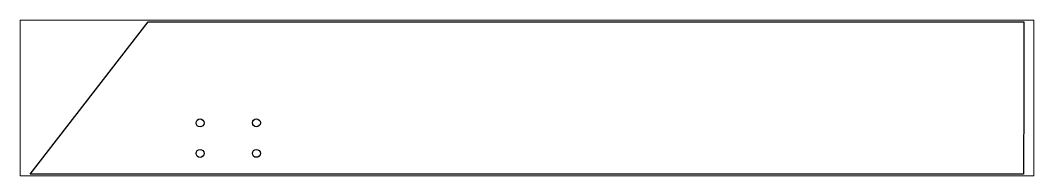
# Paper-space layout 'Layout1' of a CAD drawing. Header units: millimetres. Extents: x 0 to 257, y 78 to 117.
# The model-space entities are those that its viewports show. They can reach past a viewport. Long polylines and large blocks are cut down to what shows.
import ezdxf

# ---------------------------------------------------------------- set-up
doc = ezdxf.new("R2010")
doc.units = ezdxf.units.MM
doc.header["$LTSCALE"] = 25
doc.layers.add('3_Pezzi', color=7, linetype='Continuous')
doc.layers.add('5_Bulloni', color=7, linetype='Continuous')

msp = doc.modelspace()

# ---------------------------------------------------------------- linework, layer by layer
at = {"layer": '3_Pezzi', "color": 3, "linetype": 'Continuous'}
for p, q in [((0, -250), (385.9, 250)), ((385.9, 250), (3250.1, 250)), ((3250.1, 250), (3250.1, 12.3)), ((3250.1, 12.3), (3248.7, -250)), ((3248.7, -250), (0, -250))]:
    msp.add_line(p, q, dxfattribs=at)
at = {"layer": '5_Bulloni', "color": 5, "linetype": 'Continuous'}
for centre in [(555.8, -81.6), (739.9, -81.5), (555.8, -181.6), (739.9, -181.5)]:
    msp.add_circle(centre, 13, dxfattribs=at)

psp = doc.layouts.get("Layout1")

# ---------------------------------------------------------------- viewports
at = {"layer": '0'}
psp.add_viewport(center=(128.5, 97.5), size=(257, 39.5369), view_center_point=(1625.07, 0), view_height=510, dxfattribs=at)

doc.saveas('drawing.dxf')
